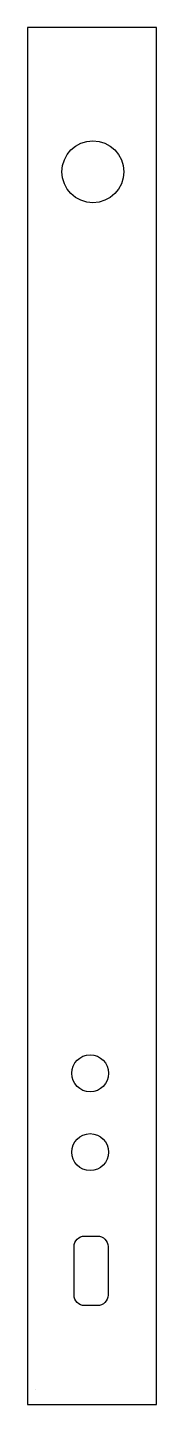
# Model space of a CAD drawing. Extents: x 0 to 22, y 0 to 237.
import ezdxf

# ---------------------------------------------------------------- set-up
doc = ezdxf.new("R2010")
doc.units = 0
doc.layers.get('0').update_dxf_attribs({"linetype": 'CONTINUOUS'})
doc.layers.add('Layer_1', color=7, linetype='CONTINUOUS')

msp = doc.modelspace()

# ---------------------------------------------------------------- linework, layer by layer
at = {"color": 7}
for p, q in [((6.961779, 214.838837), (7.611387, 215.626573)), ((7.611387, 215.626573), (8.3994, 216.276596)), ((8.3994, 216.276596), (9.303233, 216.768245)), ((9.303233, 216.768245), (10.302503, 217.07673)), ((10.302503, 217.07673), (11.37435, 217.185524)), ((11.37435, 217.185524), (12.447574, 217.07673)), ((12.447574, 217.07673), (13.446844, 216.768245)), ((13.446844, 216.768245), (14.350539, 216.276596)), ((14.350539, 216.276596), (15.13869, 215.626573)), ((15.13869, 215.626573), (15.788299, 214.838837)), ((6.052575, 211.862788), (6.160132, 212.935602)), ((6.160132, 212.935602), (6.47082, 213.935422)), ((6.47082, 213.935422), (6.961779, 214.838837)), ((15.788299, 214.838837), (16.27912, 213.935422)), ((16.27912, 213.935422), (16.588429, 212.935602)), ((16.588429, 212.935602), (16.697365, 211.862788)), ((6.160132, 210.791376), (6.052575, 211.862788)), ((6.47082, 209.791539), (6.160132, 210.791376)), ((16.588429, 210.791376), (16.27912, 209.791539)), ((16.697365, 211.862788), (16.588429, 210.791376)), ((6.961779, 208.888101), (6.47082, 209.791539)), ((7.611387, 208.100384), (6.961779, 208.888101)), ((8.3994, 207.450366), (7.611387, 208.100384)), ((15.13869, 208.100384), (14.350539, 207.450366)), ((15.788299, 208.888101), (15.13869, 208.100384)), ((16.27912, 209.791539), (15.788299, 208.888101)), ((9.303233, 206.960064), (8.3994, 207.450366)), ((10.302503, 206.64885), (9.303233, 206.960064)), ((11.37435, 206.541432), (10.302503, 206.64885)), ((12.447574, 206.64885), (11.37435, 206.541432)), ((13.446844, 206.960064), (12.447574, 206.64885)), ((14.350539, 207.450366), (13.446844, 206.960064)), ((8.27157, 58.799223), (8.658666, 59.268631)), ((8.658666, 59.268631), (9.128236, 59.655973)), ((9.128236, 59.655973), (9.666822, 59.948944)), ((9.666822, 59.948944), (10.262277, 60.132766)), ((10.262277, 60.132766), (10.900981, 60.197597)), ((10.900981, 60.197597), (11.540506, 60.132766)), ((11.540506, 60.132766), (12.135962, 59.948944)), ((12.135962, 59.948944), (12.674465, 59.655973)), ((12.674465, 59.655973), (13.144117, 59.268631)), ((13.144117, 59.268631), (13.531213, 58.799223)), ((7.729784, 57.025824), (7.793876, 57.665105)), ((7.793876, 56.38738), (7.729784, 57.025824)), ((7.793876, 57.665105), (7.979012, 58.260889)), ((7.979012, 58.260889), (8.27157, 58.799223)), ((13.531213, 58.799223), (13.823689, 58.260889)), ((13.823689, 58.260889), (14.008004, 57.665105)), ((14.008004, 57.665105), (14.072918, 57.025824)), ((14.072918, 57.025824), (14.008004, 56.38738)), ((7.979012, 55.791588), (7.793876, 56.38738)), ((8.27157, 55.253238), (7.979012, 55.791588)), ((8.658666, 54.783843), (8.27157, 55.253238)), ((9.128236, 54.396504), (8.658666, 54.783843)), ((9.666822, 54.104338), (9.128236, 54.396504)), ((12.674465, 54.396504), (12.135962, 54.104338)), ((13.144117, 54.783843), (12.674465, 54.396504)), ((13.531213, 55.253238), (13.144117, 54.783843)), ((13.823689, 55.791588), (13.531213, 55.253238)), ((14.008004, 56.38738), (13.823689, 55.791588)), ((10.262277, 53.918889), (9.666822, 54.104338)), ((10.900981, 53.854878), (10.262277, 53.918889)), ((11.540506, 53.918889), (10.900981, 53.854878)), ((12.135962, 54.104338), (11.540506, 53.918889)), ((7.979012, 44.732288), (8.27157, 45.270622)), ((8.27157, 45.270622), (8.658666, 45.74003)), ((8.658666, 45.74003), (9.128236, 46.127372)), ((9.128236, 46.127372), (9.666822, 46.420343)), ((9.666822, 46.420343), (10.262277, 46.604165)), ((10.262277, 46.604165), (10.900981, 46.668996)), ((10.900981, 46.668996), (11.540506, 46.604165)), ((11.540506, 46.604165), (12.135962, 46.420343)), ((12.135962, 46.420343), (12.674465, 46.127372)), ((12.674465, 46.127372), (13.144117, 45.74003)), ((13.144117, 45.74003), (13.531213, 45.270622)), ((13.531213, 45.270622), (13.823689, 44.732288)), ((7.729784, 43.497224), (7.793876, 44.136504)), ((7.793876, 42.858779), (7.729784, 43.497224)), ((7.793876, 44.136504), (7.979012, 44.732288)), ((7.979012, 42.262987), (7.793876, 42.858779)), ((13.823689, 44.732288), (14.008004, 44.136504)), ((14.008004, 42.858779), (13.823689, 42.262987)), ((14.008004, 44.136504), (14.072918, 43.497224)), ((14.072918, 43.497224), (14.008004, 42.858779)), ((8.27157, 41.724637), (7.979012, 42.262987)), ((8.658666, 41.255242), (8.27157, 41.724637)), ((9.128236, 40.867903), (8.658666, 41.255242)), ((9.666822, 40.575737), (9.128236, 40.867903)), ((10.262277, 40.390288), (9.666822, 40.575737)), ((10.900981, 40.326277), (10.262277, 40.390288)), ((11.540506, 40.390288), (10.900981, 40.326277)), ((12.135962, 40.575737), (11.540506, 40.390288)), ((12.674465, 40.867903), (12.135962, 40.575737)), ((13.144117, 41.255242), (12.674465, 40.867903)), ((13.531213, 41.724637), (13.144117, 41.255242)), ((13.823689, 42.262987), (13.531213, 41.724637)), ((8.454322, 28.273345), (8.675078, 28.541156)), ((8.675078, 28.541156), (8.942855, 28.761898)), ((8.942855, 28.761898), (9.250482, 28.928453)), ((9.250482, 28.928453), (9.590785, 29.033651)), ((9.590785, 29.033651), (9.956594, 29.070296)), ((9.956594, 29.070296), (10.231394, 29.070296)), ((9.956594, 29.070296), (9.956594, 29.070296)), ((10.231394, 29.070296), (10.506194, 29.070296)), ((10.506194, 29.070296), (10.780994, 29.070296)), ((10.780994, 29.070296), (11.055794, 29.070296)), ((11.055794, 29.070296), (11.330593, 29.070296)), ((11.330593, 29.070296), (11.605393, 29.070296)), ((11.605393, 29.070296), (11.880192, 29.070296)), ((11.880192, 29.070296), (12.154992, 29.070296)), ((12.154992, 29.070296), (12.520801, 29.033651)), ((12.520801, 29.033651), (12.861105, 28.928453)), ((12.861105, 28.928453), (13.168731, 28.761898)), ((13.168731, 28.761898), (13.436508, 28.541156)), ((13.436508, 28.541156), (13.657264, 28.273345)), ((8.145904, 27.25962), (8.182563, 27.625433)), ((8.145904, 26.220151), (8.145904, 27.25962)), ((8.145904, 25.180656), (8.145904, 26.220151)), ((8.182563, 27.625433), (8.28776, 27.96574)), ((8.28776, 27.96574), (8.454322, 28.273345)), ((13.657264, 28.273345), (13.823826, 27.96574)), ((13.823826, 27.96574), (13.929023, 27.625433)), ((13.929023, 27.625433), (13.965683, 27.25962)), ((13.965683, 27.25962), (13.965683, 26.220151)), ((13.965683, 26.220151), (13.965683, 25.180656)), ((8.145904, 24.141214), (8.145904, 25.180656)), ((8.145904, 23.101746), (8.145904, 24.141214)), ((13.965683, 25.180656), (13.965683, 24.141214)), ((13.965683, 24.141214), (13.965683, 23.101746)), ((8.145904, 22.062277), (8.145904, 23.101746)), ((8.145904, 21.022835), (8.145904, 22.062277)), ((13.965683, 23.101746), (13.965683, 22.062277)), ((13.965683, 22.062277), (13.965683, 21.022835)), ((8.145904, 19.983393), (8.145904, 21.022835)), ((8.145904, 18.943898), (8.145904, 19.983393)), ((8.182563, 18.578085), (8.145904, 18.943898)), ((13.965683, 18.943898), (13.929023, 18.578085)), ((13.965683, 21.022835), (13.965683, 19.983393)), ((13.965683, 19.983393), (13.965683, 18.943898)), ((8.28776, 18.237778), (8.182563, 18.578085)), ((8.454322, 17.930147), (8.28776, 18.237778)), ((8.675078, 17.662362), (8.454322, 17.930147)), ((8.942855, 17.44162), (8.675078, 17.662362)), ((9.250482, 17.275065), (8.942855, 17.44162)), ((9.590785, 17.169867), (9.250482, 17.275065)), ((9.956594, 17.133196), (9.590785, 17.169867)), ((10.231394, 17.133196), (9.956594, 17.133196)), ((10.506194, 17.133196), (10.231394, 17.133196)), ((10.780994, 17.133196), (10.506194, 17.133196)), ((11.055793, 17.133196), (10.780994, 17.133196)), ((11.330593, 17.133196), (11.055793, 17.133196)), ((11.605393, 17.133196), (11.330593, 17.133196)), ((11.880192, 17.133196), (11.605393, 17.133196)), ((12.154992, 17.133196), (11.880192, 17.133196)), ((12.520801, 17.169867), (12.154992, 17.133196)), ((12.861105, 17.275065), (12.520801, 17.169867)), ((13.168731, 17.44162), (12.861105, 17.275065)), ((13.436508, 17.662362), (13.168731, 17.44162)), ((13.657264, 17.930147), (13.436508, 17.662362)), ((13.823826, 18.237778), (13.657264, 17.930147)), ((13.929023, 18.578085), (13.823826, 18.237778))]:
    msp.add_line(p, q, dxfattribs=at)
at = {"layer": 'Layer_1', "color": 7}
for p, q in [((22.276475, 236.629584), (0.15642, 236.629584)), ((0.15642, 236.629584), (0.15642, 0.156444)), ((22.276475, 0.156444), (22.276475, 236.629584)), ((1.471968, 2.764213), (1.471968, 2.764213)), ((1.471968, 2.764213), (1.471968, 2.764213)), ((1.471968, 2.764213), (1.471968, 2.764213)), ((1.471968, 2.764213), (1.471968, 2.764213)), ((1.471968, 2.764213), (1.471968, 2.764213)), ((1.471968, 2.764213), (1.471968, 2.764213)), ((1.471968, 2.764213), (1.471968, 2.764213)), ((0.15642, 0.156444), (22.276475, 0.156444)), ((0.180016, 0.180021), (0.180016, 0.180021)), ((0.180016, 0.180021), (0.180016, 0.180021)), ((0.180016, 0.180021), (0.180016, 0.180021)), ((0.180016, 0.180021), (0.180016, 0.180021)), ((0.180016, 0.180021), (0.180016, 0.180021)), ((0.180016, 0.180021), (0.180016, 0.180021)), ((0.180016, 0.180021), (0.180016, 0.180021))]:
    msp.add_line(p, q, dxfattribs=at)

doc.saveas('drawing.dxf')
